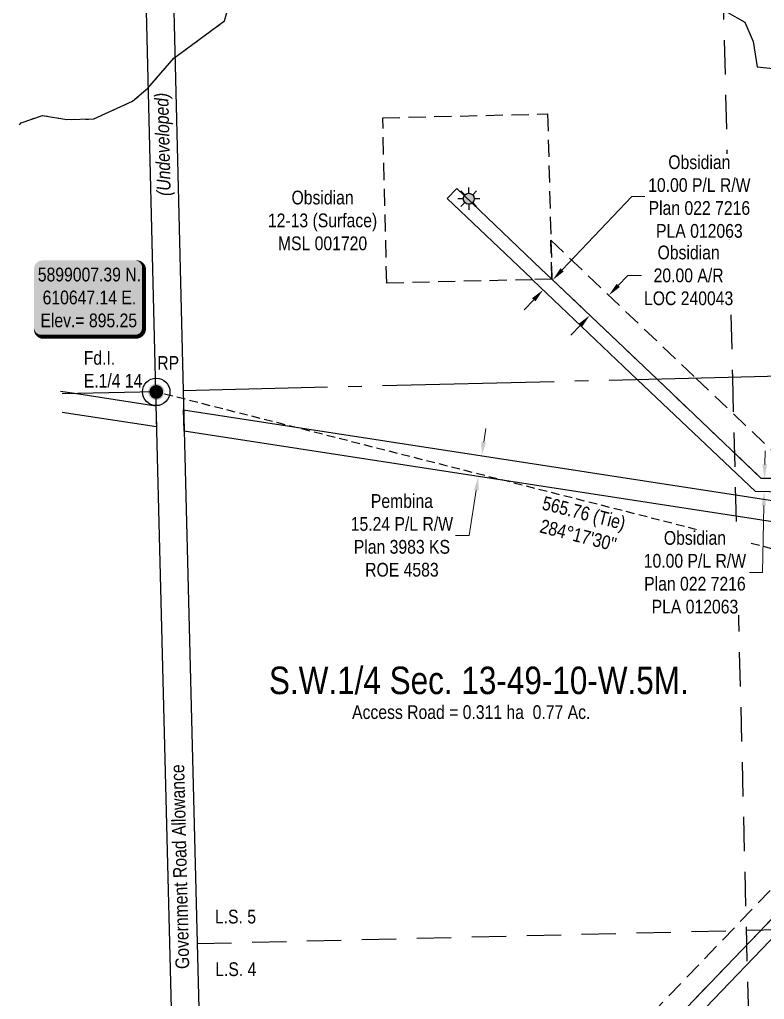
# Model space of a CAD drawing. Extents: x 609374 to 614901, y 5898079 to 5902642.
# Drawn here: x 610548 to 611090, y 5898565 to 5899278 of the extents above; entities that cross this region are included whole.
import ezdxf
from ezdxf.enums import TextEntityAlignment as Align

# ---------------------------------------------------------------- set-up
doc = ezdxf.new("R2010")
doc.units = 0
doc.header["$LTSCALE"] = 5
doc.header["$PDSIZE"] = 0.5
for name, pattern in [('foc-ACCESSROAD', [3.75, 2.5, -1.25]), ('foc-LSD', [8, 5, -3]), ('foc-QUARTERLINE', [33, 25, -3, 2, -3]), ('foc-TIELINE', [1.875, 1.25, -0.625]), ('foc-WHEELTRACKS', [2, 0.4, -1.6])]:
    doc.linetypes.add(name, pattern=pattern)
doc.layers.get('Defpoints').update_dxf_attribs({"color": 9})
for name, color, linetype in [('35', 37, 'Continuous'), ('C-AR', 13, 'foc-ACCESSROAD'), ('C-RW', 13, 'Continuous'), ('C-SYMBOL', 7, 'Continuous'), ('C-WS', 13, 'foc-ACCESSROAD'), ('C-WS-S', 8, 'Continuous'), ('DETAIL-T', 7, 'Continuous'), ('F-RW', 190, 'Continuous'), ('L-AREAREQUIRED', 7, 'Continuous'), ('L-BD', 7, 'Continuous'), ('L-MON', 1, 'Continuous'), ('L-ROAD-T', 7, 'Continuous'), ('L-SEC', 7, 'Continuous'), ('L-SECQ', 8, 'foc-QUARTERLINE'), ('L-SECTION-LSD', 7, 'foc-LSD'), ('L-TIE', 7, 'foc-TIELINE'), ('L-TIE-T', 7, 'Continuous'), ('T-CREEK', 160, 'Continuous'), ('T-WATER-P3', 160, 'foc-WHEELTRACKS')]:
    doc.layers.add(name, color=color, linetype=linetype)
for name, color, linetype, lineweight in [('C-AR-T', 13, 'Continuous', 9), ('C-WS-T', 13, 'Continuous', 9), ('F-RW-T', 190, 'Continuous', 9), ('T-TEXT', 48, 'Continuous', 18)]:
    doc.layers.add(name, color=color, linetype=linetype, lineweight=lineweight)
doc.styles.add('100L', font='ARIALN.TTF', dxfattribs={"height": 11})
doc.styles.add('175L', font='ARIALN.TTF', dxfattribs={"height": 20})
doc.styles.add('80', font='ARIALN.TTF', dxfattribs={"height": 10})
doc.styles.add('80CG', font='ARIALN.TTF', dxfattribs={"height": 10})
doc.styles.add('80L', font='ARIALN.TTF', dxfattribs={"height": 10})
doc.styles.add('80LS', font='ARIALNI.TTF', dxfattribs={"height": 10})
doc.styles.add('foc-LtypeFont', font='ARIALN.TTF', dxfattribs={"height": 7.35})
doc.linetypes.add('foc-TOPO-flowdirection-NOLINE', pattern='A,0,[">",foc-LtypeFont,S=0.3,R=0,X=0,Y=-0.945],-20,[">",foc-LtypeFont,S=0.3,R=0,X=0,Y=-0.945],0', length=20)
doc.dimstyles.new('Compass 5 000', dxfattribs={"dimscale": 5, "dimtxt": 9, "dimasz": 2, "dimexe": 0.2, "dimexo": 0.0625, "dimgap": 0.5, "dimtad": 0, "dimtih": 1, "dimtoh": 1, "dimzin": 0, "dimdsep": 46, "dimtxsty": '80CG', "dimcen": 0.1, "dimse1": 1, "dimse2": 1, "dimclrd": 256, "dimclrt": 256, "dimaunit": 1, "dimadec": 4, "dimazin": 0, "dimtfac": 0.06, "dimtofl": 0, "dimtmove": 0, "dimatfit": 1, "dimfxl": 0.2, "dimtolj": 1, "dimtzin": 0, "dimlwd": -1, "dimarcsym": 0})

# ---------------------------------------------------------------- blocks, each defined once
blk = doc.blocks.new('*D447')
at = {"layer": 'C-AR-T', "transparency": 16777216}
for p, q in [((610983.47, 5899084.91), (610990.37, 5899092.15)), ((610990.37, 5899092.15), (611000.37, 5899092.15)), ((610955.9, 5899055.93), (610949.01, 5899048.68))]:
    blk.add_line(p, q, dxfattribs=at)
for points in [[(610982.27, 5899086.06), (610984.68, 5899083.76), (610976.58, 5899077.66)], [(610954.69, 5899057.07), (610957.11, 5899054.78), (610962.79, 5899063.17)]]:
    blk.add_solid(points, dxfattribs=at)
at = {"layer": 'Defpoints', "color": 0, "transparency": 16777216}
for p in [(610976.58, 5899077.66), (610978.09, 5899076.23), (610964.31, 5899061.73)]:
    blk.add_point(p, dxfattribs=at)
at = {"layer": 'C-AR-T', "transparency": 16777216, "insert": (611034.67, 5899092.15), "char_height": 10, "attachment_point": 5, "style": '80CG', "bg_fill": 3, "box_fill_scale": 1.1, "bg_fill_color": 256, "bg_fill_true_color": 13158600, "bg_fill_transparency": 0}
blk.add_mtext('\\A1;Obsidian\\P20.00 A/R\\PLOC 240043', dxfattribs=at)
blk = doc.blocks.new('*D453')
at = {"layer": 'Defpoints', "color": 0, "transparency": 16777216}
for p in [(610905.87, 5898957.57), (610881.65, 5898945.84), (610903.55, 5898942.47)]:
    blk.add_point(p, dxfattribs=at)
at = {"layer": 'F-RW-T', "transparency": 16777216}
for p, q in [((610885.49, 5898970.82), (610887.02, 5898980.71)), ((610880.13, 5898935.96), (610875.04, 5898902.92)), ((610875.04, 5898902.92), (610865.04, 5898902.92))]:
    blk.add_line(p, q, dxfattribs=at)
for points in [[(610883.85, 5898971.08), (610887.14, 5898970.57), (610883.97, 5898960.94)], [(610878.48, 5898936.21), (610881.78, 5898935.71), (610881.65, 5898945.84)]]:
    blk.add_solid(points, dxfattribs=at)
at = {"layer": 'F-RW-T', "transparency": 16777216, "insert": (610825.96, 5898902.92), "char_height": 10, "attachment_point": 5, "style": '80CG'}
blk.add_mtext('\\A1;Pembina\\P15.24 P/L R/W\\PPlan 3983 KS\\PROE 4583', dxfattribs=at)
blk = doc.blocks.new('*D455')
at = {"layer": 'C-WS-T', "transparency": 16777216}
for p, q in [((611090.1, 5898954.62), (611090.33, 5898964.62)), ((611089.44, 5898924.64), (611088.35, 5898876.07)), ((611088.35, 5898876.07), (611078.35, 5898876.07))]:
    blk.add_line(p, q, dxfattribs=at)
for points in [[(611088.44, 5898954.66), (611091.77, 5898954.58), (611089.88, 5898944.62)], [(611087.77, 5898924.67), (611091.1, 5898924.6), (611089.66, 5898934.63)]]:
    blk.add_solid(points, dxfattribs=at)
at = {"layer": 'Defpoints', "color": 0, "transparency": 16777216}
for p in [(611116.16, 5898944.04), (611089.66, 5898934.63), (611115.94, 5898934.05)]:
    blk.add_point(p, dxfattribs=at)
at = {"layer": 'C-WS-T', "transparency": 16777216, "insert": (611039.27, 5898876.07), "char_height": 10, "attachment_point": 5, "style": '80CG', "bg_fill": 3, "box_fill_scale": 1.1, "bg_fill_color": 256, "bg_fill_true_color": 13158600, "bg_fill_transparency": 0}
blk.add_mtext('\\A1;Obsidian\\P10.00 P/L R/W\\PPlan 022 7216 \\PPLA 012063', dxfattribs=at)
blk = doc.blocks.new('*D478')
at = {"layer": 'C-WS-T', "transparency": 16777216}
for p, q in [((610942.61, 5899096.18), (610993.41, 5899149.54)), ((610993.41, 5899149.54), (611003.41, 5899149.54)), ((610921.93, 5899074.45), (610915.03, 5899067.21))]:
    blk.add_line(p, q, dxfattribs=at)
for points in [[(610941.4, 5899097.33), (610943.81, 5899095.03), (610935.71, 5899088.93)], [(610920.72, 5899075.6), (610923.14, 5899073.3), (610928.82, 5899081.7)]]:
    blk.add_solid(points, dxfattribs=at)
at = {"layer": 'Defpoints', "color": 0, "transparency": 16777216}
for p in [(610935.71, 5899088.93), (610937.91, 5899086.84), (610931.02, 5899079.6)]:
    blk.add_point(p, dxfattribs=at)
at = {"layer": 'C-WS-T', "transparency": 16777216, "insert": (611042.49, 5899149.54), "char_height": 10, "attachment_point": 5, "style": '80CG', "bg_fill": 3, "box_fill_scale": 1.1, "bg_fill_color": 256, "bg_fill_true_color": 13158600, "bg_fill_transparency": 0}
blk.add_mtext('\\A1;Obsidian\\P10.00 P/L R/W\\PPlan 022 7216 \\PPLA 012063', dxfattribs=at)
blk = doc.blocks.new('fdia')
at = {"color": 255, "const_width": 1}
blk.add_lwpolyline([(-0.5, 0, 1), (0.5, 0, 1)], format="xyb", close=True, dxfattribs=at)
blk = doc.blocks.new('Fdiaa')
blk.add_blockref('fdia', (0, 0))
blk = doc.blocks.new('fdib')
at = {"color": 1, "const_width": 1.6}
blk.add_lwpolyline([(-0.4, 0, 1), (0.4, 0, 1)], format="xyb", close=True, dxfattribs=at)
at = {"color": 1}
blk.add_circle((0, 0), 0.8, dxfattribs=at)
blk = doc.blocks.new('Fdibb')
blk.add_blockref('fdib', (0, 0))
blk = doc.blocks.new('fdicc')
for name in ['Fdibb', 'Fdiaa']:
    blk.add_blockref(name, (0, 0))
blk = doc.blocks.new('FDI')
blk.add_blockref('fdicc', (0, 0))
blk = doc.blocks.new('*U493')
h = blk.add_hatch(color=254)
edge = h.paths.add_edge_path()
edge.add_line((-34, -28.5), (34, -28.5))
edge.add_arc((34, -22.5), 6, 270, 360)
edge.add_line((40, -22.5), (40, 21))
edge.add_arc((34, 21), 6, 0, 90)
edge.add_line((34, 27), (-34, 27))
edge.add_arc((-34, 21), 6, 90, 180)
edge.add_line((-40, 21), (-40, -22.5))
edge.add_arc((-34, -22.5), 6, 180, 270)
at = {"color": 1, "flags": 128}
blk.add_lwpolyline([(-34, -28.5, 3, 3, 0), (34, -28.5, 3, 3, 0.414214), (40, -22.5, 3, 3, 0), (40, 21, 3, 0, 0.414214), (34, 27, 0, 0, 0), (-34, 27, 0, 0, 0.414214), (-40, 21, 0, 0, 0), (-40, -22.5, 0, 3, 0.414214)], format="xyseb", close=True, dxfattribs=at)
blk.add_lwpolyline([(-7.83, -16.03, 0, 10, 0), (0, 0, 5, 5, 0)], format="xyseb", dxfattribs=at)
at = {"color": 1, "style": '80'}
blk.add_attdef('ENTER_TEXT_001', (-35.99, -5), '', height=10, dxfattribs=at)
blk = doc.blocks.new('*U498')
at = {"layer": '35', "color": 3}
blk.add_circle((0, 0), 10, dxfattribs=at)
at = {"layer": '35', "color": 3, "style": '80'}
blk.add_attdef('RP_001', (0.76, 16.13), '', height=10, dxfattribs=at)
blk = doc.blocks.new('GAS')
h = blk.add_hatch(color=255)
h.dxf.hatch_style = 1
edge = h.paths.add_edge_path()
edge.add_arc((0, 0), 0.9, 0, 360)
for p, q in [((0, 0.81), (0, 1.62)), ((-0.81, 0), (-1.62, 0)), ((-0.57, 0.57), (-1.14, 1.14)), ((0.57, 0.57), (1.14, 1.14)), ((1.62, 0), (0.81, 0)), ((-0.57, -0.57), (-1.14, -1.14)), ((0, -0.81), (0, -1.62)), ((1.14, -1.14), (0.57, -0.57))]:
    blk.add_line(p, q)
blk.add_circle((0, 0), 0.8)

msp = doc.modelspace()

# ---------------------------------------------------------------- linework, layer by layer
at = {"layer": 'C-AR'}
msp.add_lwpolyline([(611257.598, 5898960.92), (611259.562, 5898940.869), (611249.565, 5898941.091), (611087.343, 5898944.7), (611011.763, 5899016.586), (610935.214, 5899089.408), (610934.461, 5899117.733), (611040.062, 5899017.275), (611095.523, 5898964.526), (611247.564, 5898961.144), (611257.598, 5898960.92)], close=True, dxfattribs=at)
at = {"layer": 'C-AR', "flags": 128}
msp.add_lwpolyline([(610885.793, 5898427.721), (610886.307, 5898406.262), (611242.772, 5898777.468), (611227.294, 5898777.107), (611227.151, 5898783.195)], close=True, dxfattribs=at)
at = {"layer": 'C-RW'}
msp.add_lwpolyline([(611250.564, 5898931.071), (611083.26, 5898934.8), (610997.585, 5899016.241), (610921.074, 5899089.073), (610920.266, 5899089.843), (610859.02, 5899148.114), (610865.895, 5899155.36), (610927.142, 5899097.089), (610935.214, 5899089.408), (611011.715, 5899016.585), (611087.343, 5898944.7), (611249.565, 5898941.091)], dxfattribs=at)
msp.add_lwpolyline([(610854.926, 5898359.152), (611256.953, 5898777.803), (611261.904, 5898819.48), (611251.977, 5898820.659), (611247.422, 5898782.31), (610847.716, 5898366.076)], close=True, dxfattribs=at)
at = {"layer": 'C-WS'}
msp.add_lwpolyline([(610921.074, 5899089.073), (610814.894, 5899086.545), (610812.029, 5899206.866), (610932.014, 5899209.723), (610934.461, 5899117.733), (610935.214, 5899089.408), (610921.074, 5899089.073)], close=True, dxfattribs=at)
at = {"layer": 'F-RW'}
for points in [[(610577.476, 5899008.033), (610587.597, 5899006.481), (610646.9, 5898997.387), (610647.289, 5898981.919), (610578.689, 5898992.438)], [(611641.354, 5898893.08), (611570.757, 5898891.508), (611550.758, 5898891.063), (611469.538, 5898889.254), (611394.139, 5898887.478), (611378.575, 5898887.109), (611298.988, 5898885.197), (611283.959, 5898884.878), (611278.957, 5898884.761), (611264.845, 5898886.909), (611254.892, 5898888.416), (610667.475, 5898978.814), (610667.085, 5898994.323), (611253.252, 5898904.116), (611263.313, 5898902.578), (611280.058, 5898899.997), (611282.448, 5898900.053), (611297.467, 5898900.409), (611469.163, 5898904.481), (611550.504, 5898906.292), (611570.503, 5898906.738), (611643.573, 5898908.365)]]:
    msp.add_lwpolyline(points, dxfattribs=at)
at = {"layer": 'L-SEC'}
for p, q in [((610626.759, 5899813.39), (610646.64, 5899007.712)), ((610646.862, 5899813.867), (610666.743, 5899008.202)), ((610646.64, 5899007.712), (610666.889, 5898202.973)), ((610666.743, 5899008.202), (610686.992, 5898203.468))]:
    msp.add_line(p, q, dxfattribs=at)
at = {"layer": 'L-SECQ', "flags": 128}
for points in [[(611431.71, 5899026.828), (610666.743, 5899008.202)], [(610578.629, 5899006.299), (610646.64, 5899007.712)]]:
    msp.add_lwpolyline(points, dxfattribs=at)
at = {"layer": 'L-SECTION-LSD', "flags": 128}
for points in [[(611046.747, 5899823.326), (611066.596, 5899017.938)], [(611066.596, 5899017.938), (611086.627, 5898213.32)], [(610676.867, 5898605.835), (611476.356, 5898625.422)]]:
    msp.add_lwpolyline(points, dxfattribs=at)
at = {"layer": 'L-TIE', "flags": 128}
msp.add_lwpolyline([(611195.18, 5898867.786), (610647.142, 5899007.392)], dxfattribs=at)
at = {"layer": 'T-CREEK', "flags": 128}
msp.add_lwpolyline([(611062.692, 5899283.861), (611075.62, 5899276.415), (611081.698, 5899262.415), (611084.6, 5899244.102), (611100.871, 5899242.283), (611113.112, 5899251.859), (611115.899, 5899266.65), (611099.428, 5899290.916)], dxfattribs=at)
at = {"layer": 'T-WATER-P3', "flags": 128}
msp.add_lwpolyline([(610547.655, 5899201.68), (610548.826, 5899203.311), (610564.321, 5899208.567), (610581.971, 5899205.69), (610601.618, 5899206.042), (610629.966, 5899218.918), (610641.015, 5899228.542), (610659.936, 5899250.207), (610696.791, 5899277.39), (610701.296, 5899293.091), (610693.5, 5899326.128), (610697.718, 5899340.755), (610711.348, 5899348.14), (610727.919, 5899352.754), (610769.116, 5899373.724), (610801.967, 5899382.412), (610817.275, 5899388.562), (610840.752, 5899406.873), (610862.92, 5899418.263)], dxfattribs=at)
at = {"layer": 'T-WATER-P3', "linetype": 'foc-TOPO-flowdirection-NOLINE', "flags": 128}
for points in [[(610547.655, 5899201.68), (610548.826, 5899203.311), (610564.321, 5899208.567), (610581.971, 5899205.69), (610601.618, 5899206.042), (610629.966, 5899218.918), (610641.015, 5899228.542), (610659.936, 5899250.207), (610696.791, 5899277.39), (610701.296, 5899293.091), (610693.5, 5899326.128), (610697.718, 5899340.755), (610711.348, 5899348.14), (610727.919, 5899352.754), (610769.116, 5899373.724), (610801.967, 5899382.412), (610817.275, 5899388.562), (610840.752, 5899406.873), (610862.92, 5899418.263)], [(610862.92, 5899418.263), (610874.048, 5899412.407), (610884.081, 5899402.434), (610896.835, 5899394.389), (610931.002, 5899388.858), (610933.539, 5899371.375), (610950.718, 5899367.956), (610971.202, 5899388.024), (610985.283, 5899384.816), (610990.663, 5899369.024), (610992.559, 5899349.928), (610989.554, 5899332.811), (610993.14, 5899317.958), (611032.639, 5899295.383), (611062.692, 5899283.861), (611075.62, 5899276.415), (611081.698, 5899262.415), (611084.6, 5899244.102), (611100.871, 5899242.283), (611113.112, 5899251.859), (611115.899, 5899266.65), (611099.428, 5899290.916), (611100.672, 5899305.039), (611118.875, 5899307.107), (611137.275, 5899307.032), (611151.736, 5899301.206), (611161.896, 5899290.281), (611169.118, 5899274.923), (611181.974, 5899268.845), (611191.461, 5899320.316), (611208.634, 5899324.339), (611223.624, 5899319.352), (611251.859, 5899304.656), (611260.156, 5899295.679), (611273.712, 5899284.664), (611303.871, 5899294.756), (611320.28, 5899290.913), (611331.913, 5899281.667), (611349.456, 5899257.469), (611367.981, 5899256.741), (611378.726, 5899267.076), (611380.617, 5899275.491), (611384.773, 5899283.504), (611399.208, 5899280.656), (611421.537, 5899240.423), (611431.631, 5899230.329), (611445.714, 5899226.765), (611490.303, 5899227.934), (611508.143, 5899230.593), (611527.267, 5899229.514), (611542.101, 5899235.36), (611552.957, 5899246.83), (611565.387, 5899255.217), (611584.073, 5899256.394), (611600.716, 5899253.03), (611615.736, 5899258.104), (611623.236, 5899271.748), (611620.466, 5899288.813), (611613.789, 5899303.043), (611620.985, 5899307.253)]]:
    msp.add_lwpolyline(points, dxfattribs=at)

# ---------------------------------------------------------------- block references
at = {"layer": 'C-WS-S', "color": 3, "xscale": 5, "yscale": 5, "zscale": 5}
msp.add_blockref('GAS', (610874.658, 5899147.999), dxfattribs=at)
at = {"layer": 'DETAIL-T', "color": 3}
ref = msp.add_blockref('*U493', (610598.216, 5899076.071), dxfattribs=dict(at, xscale=0.99961, yscale=0.99961, zscale=0.99961))
ref.add_attrib('ENTER_TEXT_001', '5899007.39 N.', (610560.912, 5899087.839), dxfattribs={"layer": '0', "color": 1, "height": 9.9961, "style": '80'})
ref.add_attrib('ENTER_TEXT_002', '610647.14 E.', (610564.433, 5899071.138), dxfattribs={"layer": '0', "color": 1, "height": 9.9961, "style": '80'})
ref.add_attrib('ENTER_TEXT_003', 'Elev.= 895.25', (610562.821, 5899054.437), dxfattribs={"layer": '0', "color": 1, "height": 9.9961, "style": '80'})
at = {"layer": 'L-BD', "color": 3, "xscale": 0.99961, "yscale": 0.99961, "zscale": 0.99961}
msp.add_blockref('*U498', (610647.142, 5899007.392), dxfattribs=at).add_auto_attribs({'RP_001': 'RP'})
at = {"layer": 'L-MON', "color": 3, "xscale": 4.99805, "yscale": 4.99805, "zscale": 4.99805}
msp.add_blockref('FDI', (610647.142, 5899007.392), dxfattribs=at)

# ---------------------------------------------------------------- texts
at = {"layer": 'C-SYMBOL', "color": 3, "style": '175L'}
msp.add_text('S.W.1/4 Sec. 13-49-10-W.5M.', height=20, dxfattribs=at).set_placement((610881.979, 5898781.441), align=Align.BOTTOM_CENTER)
at = {"layer": 'C-WS-T', "insert": (610768.207, 5899132.141), "char_height": 9.99614, "attachment_point": 5, "style": '80CG'}
msp.add_mtext('\\A1;Obsidian \\P12-13 (Surface)\\PMSL 001720', dxfattribs=at)
at = {"layer": 'L-AREAREQUIRED', "color": 5, "insert": (610876.43, 5898769.204), "char_height": 9.9961, "attachment_point": 8, "style": '80L'}
msp.add_mtext('Access Road = 0.311 ha  0.77 Ac.', dxfattribs=at)
at = {"layer": 'L-MON', "insert": (610594.363, 5899037.187), "char_height": 9.9961, "attachment_point": 1, "style": '80LS'}
msp.add_mtext_dynamic_manual_height_columns('{\\fArial Narrow|b0|i0|c0|p34;Fd.I.\\PE.1/4 14}', width=49.58438, gutter_width=50, heights=[0], dxfattribs=at)
at = {"layer": 'L-ROAD-T', "style": '80L'}
msp.add_text('Government Road Allowance', height=10, rotation=91.443845, dxfattribs=at).set_placement((610664.321, 5898661.827), align=Align.MIDDLE_CENTER)
at = {"layer": 'L-TIE-T', "insert": (610959.71, 5898924.095), "char_height": 9.9961, "width": 63.60016, "attachment_point": 2, "rotation": 345.708589, "style": '80L'}
msp.add_mtext("565.76 (Tie) 284°17'30''", dxfattribs=at)
at = {"layer": 'T-TEXT', "style": '80LS'}
msp.add_text('(Undeveloped)', height=10, rotation=91.410302, dxfattribs=at).set_placement((610651.771, 5899187.549), align=Align.MIDDLE_CENTER)

# ---------------------------------------------------------------- dimensions: what is measured, and where the dimension line sits
at = {"layer": 'F-RW-T'}
dim = msp.add_linear_dim(base=(610881.65, 5898945.845), p1=(610905.87, 5898957.571), p2=(610903.547, 5898942.475), angle=261.251357, text='Pembina\\P15.24 P/L R/W\\PPlan 3983 KS\\PROE 4583', dimstyle='Compass 5 000', dxfattribs=at)
dim.commit()
dim.dimension.update_dxf_attribs({"geometry": '*D453', "text_midpoint": (610825.959, 5898902.923), "dimtype": 161})

# ---------------------------------------------------------------- next in the draw order: texts
at = {"layer": 'L-SECTION-LSD', "char_height": 9.9961, "attachment_point": 1, "style": '100L', "bg_fill": 3, "box_fill_scale": 1.5, "bg_fill_color": 256, "bg_fill_transparency": 0}
for s, width, insert in [('\\pi1.7697;L.S. 5', 30.40114, (610688.077, 5898630.513)), ('\\pi1.9971;L.S. 4', 30.53989, (610688.077, 5898592.243))]:
    msp.add_mtext_dynamic_manual_height_columns(s, width=width, gutter_width=55, heights=[0], dxfattribs=dict(at, insert=insert))

# ---------------------------------------------------------------- next in the draw order: dimensions: what is measured, and where the dimension line sits
at = {"layer": 'C-AR-T'}
dim = msp.add_aligned_dim(p1=(610964.306, 5899061.733), p2=(610978.093, 5899076.226), distance=2.087, text='Obsidian\\P20.00 A/R\\PLOC 240043', dimstyle='Compass 5 000', override={"dimtfill": 1}, dxfattribs=at)
dim.commit()
dim.dimension.update_dxf_attribs({"geometry": '*D447', "text_midpoint": (611034.667, 5899092.155)})
at = {"layer": 'C-WS-T'}
dim = msp.add_linear_dim(base=(611089.658, 5898934.633), p1=(611116.159, 5898944.038), p2=(611115.936, 5898934.047), angle=268.722935, text='Obsidian\\P10.00 P/L R/W\\PPlan 022 7216 \\PPLA 012063', dimstyle='Compass 5 000', override={"dimtfill": 1}, dxfattribs=at)
dim.commit()
dim.dimension.update_dxf_attribs({"geometry": '*D455', "text_midpoint": (611039.267, 5898876.073), "dimtype": 161})

# ---------------------------------------------------------------- next in the draw order: dimensions: what is measured, and where the dimension line sits
at = {"layer": 'C-WS-T', "color": 2}
dim = msp.add_linear_dim(base=(610935.712, 5899088.933), p1=(610931.022, 5899079.604), p2=(610937.911, 5899086.841), angle=46.411332, text='Obsidian\\P10.00 P/L R/W\\PPlan 022 7216 \\PPLA 012063', dimstyle='Compass 5 000', override={"dimtfill": 1}, dxfattribs=at)
dim.commit()
dim.dimension.update_dxf_attribs({"geometry": '*D478', "text_midpoint": (611042.493, 5899149.543), "dimtype": 161})

doc.saveas('drawing.dxf')
